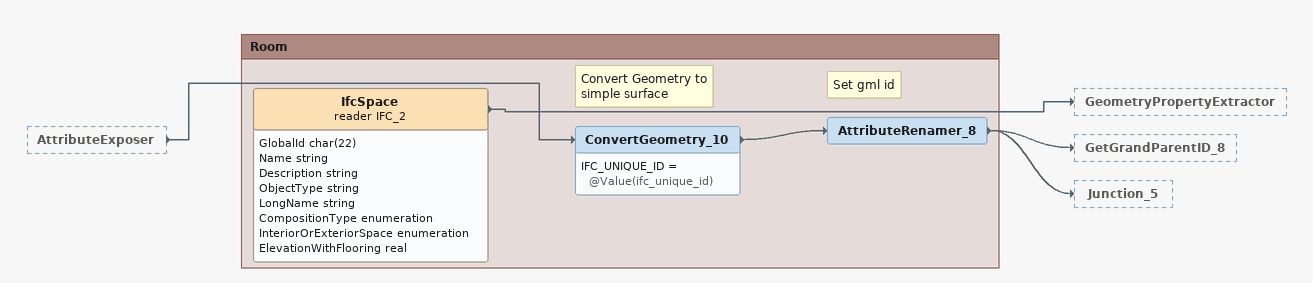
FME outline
AttributeExposer [outside]
    -> ConvertGeometry_10

Bookmark: Room
IfcSpace (reader IFC_2)
    attributes: GlobalId char(22), Name string, Description string, ObjectType string, LongName string, CompositionType enumeration, InteriorOrExteriorSpace enumeration, ElevationWithFlooring real
    -> GeometryPropertyExtractor
Note: Convert Geometry to / simple surface
ConvertGeometry_10
    IFC_UNIQUE_ID = @Value(ifc_unique_id)
    -> AttributeRenamer_8
Note: Set gml id
AttributeRenamer_8
    -> GetGrandParentID_8
    -> Junction_5
